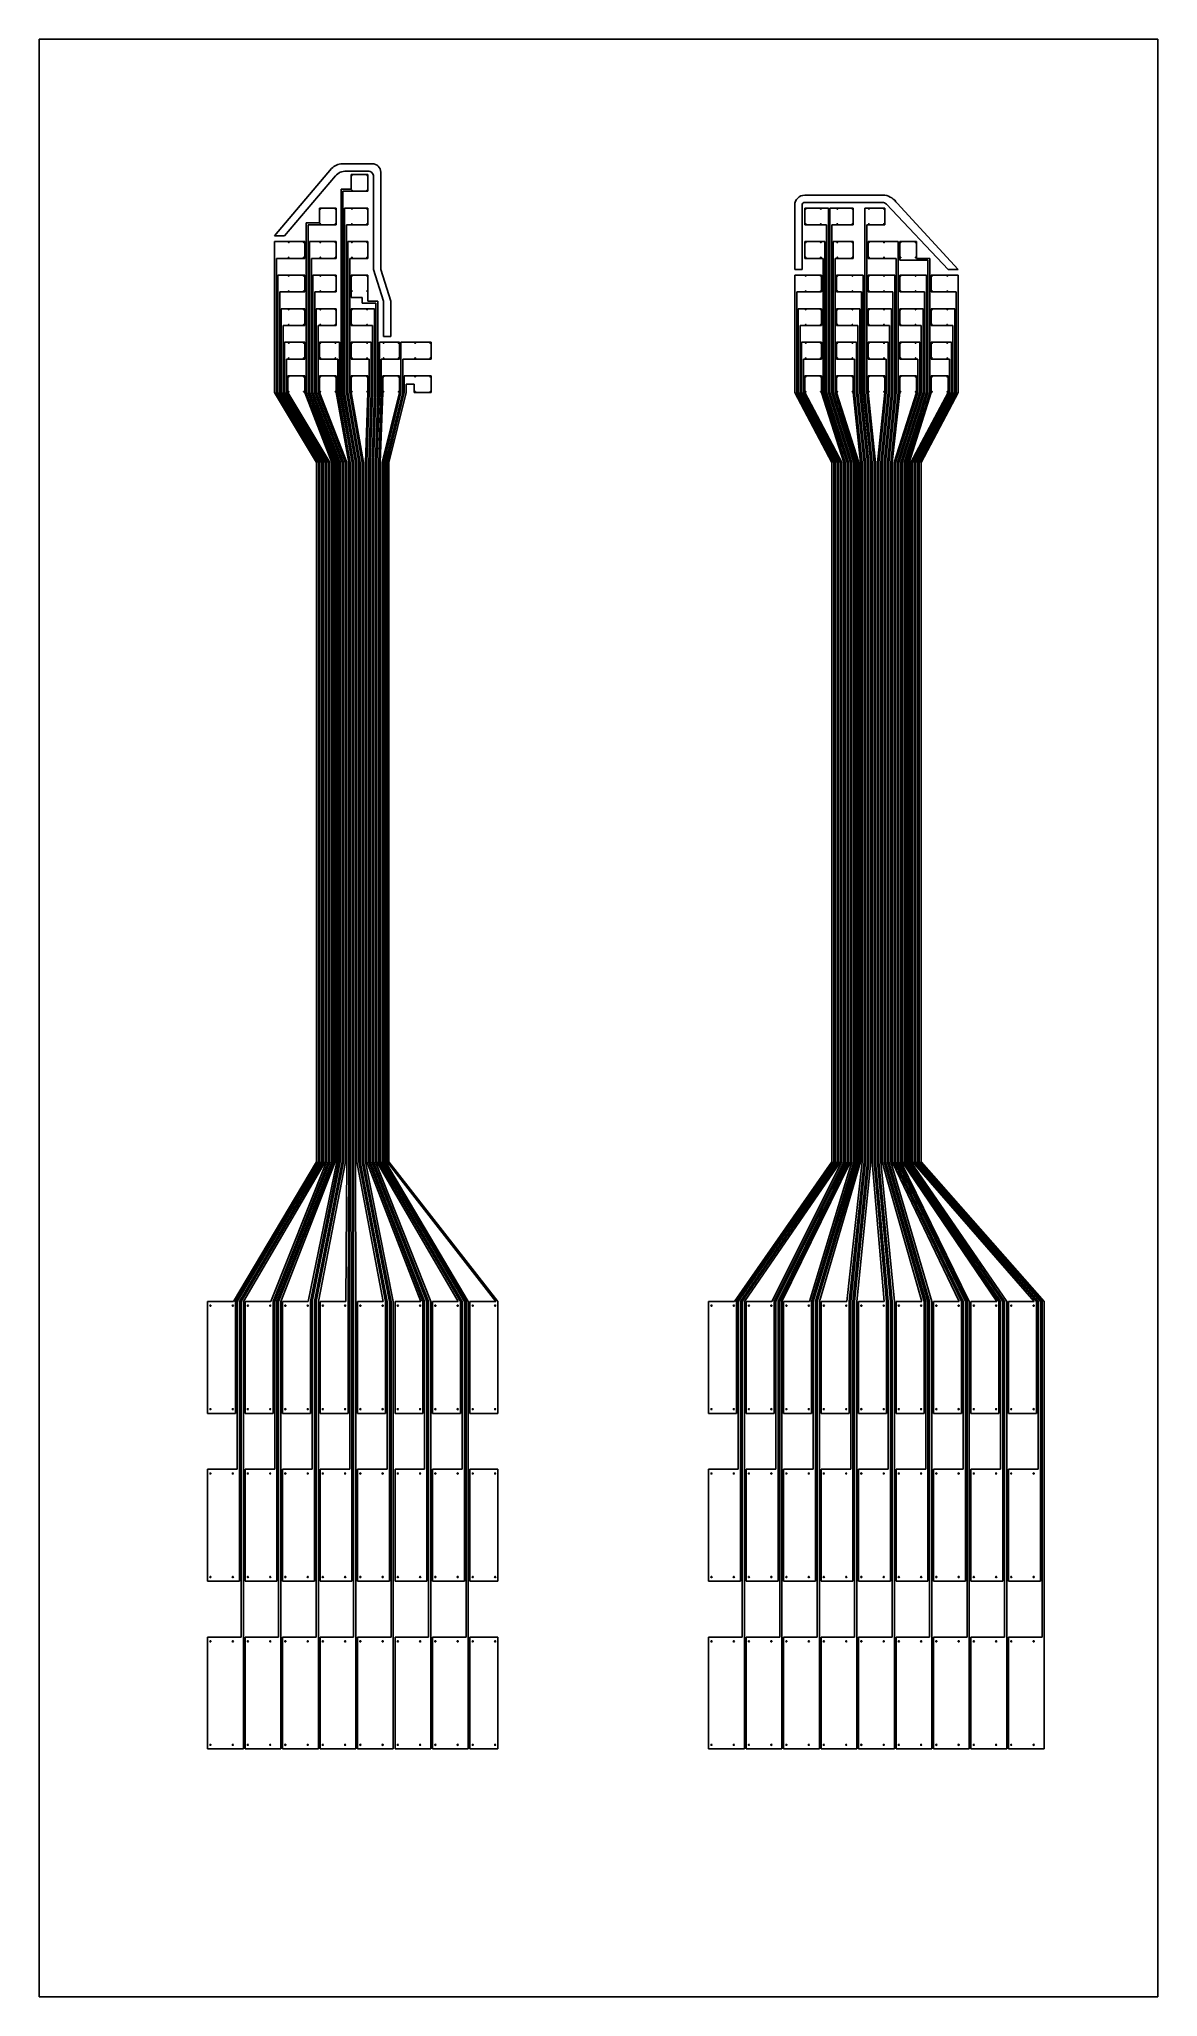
# Model space of a CAD drawing. Header units: inches. Extents: x 7.9 to 47.9, y 8.2 to 78.2.
import ezdxf

# ---------------------------------------------------------------- set-up
doc = ezdxf.new("R2010")
doc.units = ezdxf.units.IN
doc.header["$MEASUREMENT"] = 0
doc.layers.add('Foil', color=5, linetype='Continuous')

msp = doc.modelspace()

# ---------------------------------------------------------------- linework, layer by layer
at = {"layer": 'Foil'}
for p, q in [((7.941, 78.158), (47.941, 78.158)), ((7.941, 8.158), (7.941, 78.158)), ((47.941, 78.158), (47.941, 8.158)), ((18.565, 72.12), (18.565, 71.52)), ((19.695, 72.12), (19.695, 71.52)), ((35.32, 71.52), (35.32, 72.12)), ((35.32, 72.12), (36.16, 72.12)), ((36.16, 72.12), (36.16, 65.52)), ((36.21, 65.52), (36.21, 72.12)), ((36.21, 72.12), (37.05, 72.12)), ((37.05, 72.12), (37.05, 71.52)), ((37.46, 65.52), (37.46, 72.12)), ((37.46, 72.12), (38.18, 72.12)), ((38.18, 72.12), (38.18, 71.52)), ((36.09, 71.52), (35.32, 71.52)), ((36.09, 65.52), (36.09, 71.52)), ((37.05, 71.52), (36.28, 71.52)), ((36.28, 71.52), (36.28, 65.52)), ((38.18, 71.52), (37.53, 71.52)), ((37.53, 71.52), (37.53, 65.52)), ((18.565, 70.92), (18.565, 70.32)), ((18.975, 65.52), (18.975, 70.92)), ((36.04, 70.92), (35.32, 70.92)), ((35.32, 70.92), (35.32, 70.32)), ((36.04, 65.52), (36.04, 70.92)), ((36.33, 65.52), (36.33, 70.92)), ((36.33, 70.92), (37.05, 70.92)), ((37.05, 70.92), (37.05, 70.32)), ((37.58, 70.32), (37.58, 70.92)), ((37.58, 70.92), (38.66, 70.92)), ((38.66, 70.92), (38.66, 65.52)), ((38.71, 70.92), (38.71, 70.32)), ((19.045, 70.32), (19.045, 65.52)), ((35.32, 70.32), (35.97, 70.32)), ((35.97, 70.32), (35.97, 65.52)), ((37.05, 70.32), (36.4, 70.32)), ((36.4, 70.32), (36.4, 65.52)), ((38.59, 70.32), (37.58, 70.32)), ((38.59, 65.52), (38.59, 70.32)), ((39.72, 70.25), (39.72, 65.52)), ((17.435, 69.72), (16.475, 69.72)), ((16.475, 69.72), (16.475, 65.52)), ((17.435, 69.72), (17.435, 69.12)), ((35.92, 69.72), (34.96, 69.72)), ((34.96, 69.72), (34.96, 65.52)), ((35.92, 69.72), (35.92, 69.12)), ((36.45, 69.12), (36.45, 69.72)), ((36.45, 69.72), (37.41, 69.72)), ((37.41, 69.72), (37.41, 65.52)), ((37.58, 69.12), (37.58, 69.72)), ((37.58, 69.72), (38.54, 69.72)), ((38.54, 69.72), (38.54, 65.52)), ((39.67, 69.72), (38.71, 69.72)), ((38.71, 69.72), (38.71, 69.12)), ((39.67, 65.52), (39.67, 69.72)), ((40.8, 69.72), (39.84, 69.72)), ((39.84, 69.72), (39.84, 69.12)), ((40.8, 65.52), (40.8, 69.72)), ((17.435, 69.12), (16.545, 69.12)), ((16.545, 69.12), (16.545, 65.52)), ((19.985, 65.52), (19.985, 68.72)), ((20.055, 68.79), (20.055, 65.52)), ((35.92, 69.12), (35.03, 69.12)), ((35.03, 69.12), (35.03, 65.52)), ((37.34, 69.12), (36.45, 69.12)), ((37.34, 65.52), (37.34, 69.12)), ((38.47, 69.12), (37.58, 69.12)), ((38.47, 65.52), (38.47, 69.12)), ((38.71, 69.12), (39.6, 69.12)), ((39.6, 69.12), (39.6, 65.52)), ((39.84, 69.12), (40.73, 69.12)), ((40.73, 69.12), (40.73, 65.52)), ((17.435, 68.52), (16.595, 68.52)), ((16.595, 68.52), (16.595, 65.52)), ((17.435, 67.92), (16.665, 67.92)), ((16.665, 67.92), (16.665, 65.52)), ((17.435, 68.52), (17.435, 67.92)), ((19.095, 67.92), (19.095, 68.52)), ((19.095, 68.52), (19.935, 68.52)), ((19.865, 67.92), (19.095, 67.92)), ((19.865, 65.52), (19.865, 67.92)), ((19.935, 68.52), (19.935, 65.52)), ((35.92, 68.52), (35.08, 68.52)), ((35.08, 68.52), (35.08, 65.52)), ((35.92, 67.92), (35.15, 67.92)), ((35.15, 67.92), (35.15, 65.52)), ((35.92, 68.52), (35.92, 67.92)), ((36.45, 67.92), (36.45, 68.52)), ((36.45, 68.52), (37.29, 68.52)), ((37.22, 67.92), (36.45, 67.92)), ((37.22, 65.52), (37.22, 67.92)), ((37.29, 68.52), (37.29, 65.52)), ((37.58, 67.92), (37.58, 68.52)), ((37.58, 68.52), (38.42, 68.52)), ((38.35, 67.92), (37.58, 67.92)), ((38.35, 65.52), (38.35, 67.92)), ((38.42, 68.52), (38.42, 65.52)), ((39.55, 68.52), (38.71, 68.52)), ((38.71, 68.52), (38.71, 67.92)), ((38.71, 67.92), (39.48, 67.92)), ((39.48, 67.92), (39.48, 65.52)), ((39.55, 65.52), (39.55, 68.52)), ((40.68, 68.52), (39.84, 68.52)), ((39.84, 68.52), (39.84, 67.92)), ((39.84, 67.92), (40.61, 67.92)), ((40.61, 67.92), (40.61, 65.52)), ((40.68, 65.52), (40.68, 68.52)), ((17.435, 67.32), (16.715, 67.32)), ((16.715, 67.32), (16.715, 65.52)), ((17.435, 67.32), (17.435, 66.72)), ((17.965, 66.72), (17.965, 67.32)), ((17.965, 67.32), (18.685, 67.32)), ((18.685, 67.32), (18.685, 65.52)), ((19.095, 66.72), (19.095, 67.32)), ((19.095, 67.32), (19.815, 67.32)), ((19.815, 67.32), (19.815, 65.52)), ((20.105, 65.52), (20.105, 67.32)), ((35.92, 67.32), (35.2, 67.32)), ((35.2, 67.32), (35.2, 65.52)), ((35.92, 67.32), (35.92, 66.72)), ((36.45, 66.72), (36.45, 67.32)), ((36.45, 67.32), (37.17, 67.32)), ((37.17, 67.32), (37.17, 65.52)), ((37.58, 66.72), (37.58, 67.32)), ((37.58, 67.32), (38.3, 67.32)), ((38.3, 67.32), (38.3, 65.52)), ((38.71, 66.72), (38.71, 67.32)), ((38.71, 67.32), (39.43, 67.32)), ((39.43, 67.32), (39.43, 65.52)), ((40.56, 67.32), (39.84, 67.32)), ((39.84, 67.32), (39.84, 66.72)), ((40.56, 65.52), (40.56, 67.32)), ((17.435, 66.72), (16.785, 66.72)), ((16.785, 66.72), (16.785, 65.52)), ((18.615, 66.72), (17.965, 66.72)), ((18.615, 65.52), (18.615, 66.72)), ((19.745, 66.72), (19.095, 66.72)), ((19.745, 65.52), (19.745, 66.72)), ((20.175, 66.72), (20.175, 65.52)), ((20.945, 66.72), (20.945, 65.52)), ((35.92, 66.72), (35.27, 66.72)), ((35.27, 66.72), (35.27, 65.52)), ((37.1, 66.72), (36.45, 66.72)), ((37.1, 65.52), (37.1, 66.72)), ((38.23, 66.72), (37.58, 66.72)), ((38.23, 65.52), (38.23, 66.72)), ((39.36, 66.72), (38.71, 66.72)), ((39.36, 65.52), (39.36, 66.72)), ((39.84, 66.72), (40.49, 66.72)), ((40.49, 66.72), (40.49, 65.52)), ((16.835, 66.12), (16.835, 65.52)), ((16.835, 66.12), (17.435, 66.12)), ((17.435, 66.12), (17.435, 65.52)), ((17.965, 65.52), (17.965, 66.12)), ((17.965, 66.12), (18.565, 66.12)), ((18.565, 66.12), (18.565, 65.52)), ((19.095, 65.52), (19.095, 66.12)), ((19.095, 66.12), (19.695, 66.12)), ((19.695, 66.12), (19.695, 65.52)), ((20.225, 65.52), (20.225, 66.12)), ((20.225, 66.12), (20.825, 66.12)), ((20.825, 66.12), (20.825, 65.52)), ((21.955, 65.52), (21.955, 66.12)), ((35.32, 66.12), (35.32, 65.52)), ((35.32, 66.12), (35.92, 66.12)), ((35.92, 66.12), (35.92, 65.52)), ((36.45, 65.52), (36.45, 66.12)), ((36.45, 66.12), (37.05, 66.12)), ((37.05, 66.12), (37.05, 65.52)), ((37.58, 65.52), (37.58, 66.12)), ((37.58, 66.12), (38.18, 66.12)), ((38.18, 66.12), (38.18, 65.52)), ((38.71, 65.52), (38.71, 66.12)), ((38.71, 66.12), (39.31, 66.12)), ((39.31, 66.12), (39.31, 65.52)), ((39.84, 66.12), (39.84, 65.52)), ((40.44, 66.12), (39.84, 66.12)), ((40.44, 65.52), (40.44, 66.12)), ((34.96, 65.52), (36.285, 63.02)), ((35.03, 65.52), (36.355, 63.02)), ((35.08, 65.52), (36.405, 63.02)), ((35.15, 65.52), (36.475, 63.02)), ((35.2, 65.52), (36.525, 63.02)), ((35.27, 65.52), (36.595, 63.02)), ((35.32, 65.52), (36.645, 63.02)), ((35.92, 65.52), (36.715, 63.02)), ((35.97, 65.52), (36.765, 63.02)), ((36.835, 63.02), (36.04, 65.52)), ((36.885, 63.02), (36.09, 65.52)), ((36.16, 65.52), (36.955, 63.02)), ((37.005, 63.02), (36.21, 65.52)), ((36.28, 65.52), (37.075, 63.02)), ((37.125, 63.02), (36.33, 65.52)), ((36.4, 65.52), (37.195, 63.02)), ((37.245, 63.02), (36.45, 65.52)), ((37.05, 65.52), (37.315, 63.02)), ((37.365, 63.02), (37.1, 65.52)), ((37.17, 65.52), (37.435, 63.02)), ((37.485, 63.02), (37.22, 65.52)), ((37.29, 65.52), (37.555, 63.02)), ((37.605, 63.02), (37.34, 65.52)), ((37.41, 65.52), (37.675, 63.02)), ((37.725, 63.02), (37.46, 65.52)), ((37.53, 65.52), (37.795, 63.02)), ((37.845, 63.02), (37.58, 65.52)), ((38.18, 65.52), (37.915, 63.02)), ((37.965, 63.02), (38.23, 65.52)), ((38.3, 65.52), (38.035, 63.02)), ((38.085, 63.02), (38.35, 65.52)), ((38.42, 65.52), (38.155, 63.02)), ((38.205, 63.02), (38.47, 65.52)), ((38.54, 65.52), (38.275, 63.02)), ((38.325, 63.02), (38.59, 65.52)), ((38.66, 65.52), (38.395, 63.02)), ((38.445, 63.02), (38.71, 65.52)), ((39.31, 65.52), (38.515, 63.02)), ((38.565, 63.02), (39.36, 65.52)), ((39.43, 65.52), (38.635, 63.02)), ((39.48, 65.52), (38.685, 63.02)), ((38.755, 63.02), (39.55, 65.52)), ((39.6, 65.52), (38.805, 63.02)), ((38.875, 63.02), (39.67, 65.52)), ((39.72, 65.52), (38.925, 63.02)), ((38.995, 63.02), (39.79, 65.52)), ((39.84, 65.52), (39.045, 63.02)), ((39.115, 63.02), (40.44, 65.52)), ((40.49, 65.52), (39.165, 63.02)), ((39.235, 63.02), (40.56, 65.52)), ((40.61, 65.52), (39.285, 63.02)), ((39.355, 63.02), (40.68, 65.52)), ((40.73, 65.52), (39.405, 63.02)), ((39.475, 63.02), (40.8, 65.52)), ((17.86, 38.02), (17.86, 63.02)), ((17.93, 63.02), (17.93, 38.02)), ((17.98, 38.02), (17.98, 63.02)), ((18.05, 63.02), (18.05, 38.02)), ((18.1, 38.02), (18.1, 63.02)), ((18.17, 63.02), (18.17, 38.02)), ((18.22, 38.02), (18.22, 63.02)), ((18.29, 63.02), (18.29, 38.02)), ((18.34, 38.02), (18.34, 63.02)), ((18.41, 63.02), (18.41, 38.02)), ((18.46, 38.02), (18.46, 63.02)), ((18.53, 63.02), (18.53, 38.02)), ((18.58, 38.02), (18.58, 63.02)), ((18.65, 63.02), (18.65, 38.02)), ((18.7, 38.02), (18.7, 63.02)), ((18.77, 63.02), (18.77, 38.02)), ((18.82, 38.02), (18.82, 63.02)), ((18.89, 63.02), (18.89, 38.02)), ((18.94, 38.02), (18.94, 63.02)), ((19.01, 63.02), (19.01, 38.02)), ((19.06, 38.02), (19.06, 63.02)), ((19.13, 63.02), (19.13, 38.02)), ((19.18, 38.02), (19.18, 63.02)), ((19.25, 63.02), (19.25, 38.02)), ((19.3, 38.02), (19.3, 63.02)), ((19.37, 63.02), (19.37, 38.02)), ((19.42, 38.02), (19.42, 63.02)), ((19.49, 63.02), (19.49, 38.02)), ((19.54, 38.02), (19.54, 63.02)), ((19.61, 63.02), (19.61, 38.02)), ((19.66, 38.02), (19.66, 63.02)), ((19.73, 63.02), (19.73, 38.02)), ((19.78, 38.02), (19.78, 63.02)), ((19.85, 63.02), (19.85, 38.02)), ((19.9, 38.02), (19.9, 63.02)), ((19.97, 63.02), (19.97, 38.02)), ((20.02, 38.02), (20.02, 63.02)), ((20.09, 63.02), (20.09, 38.02)), ((20.14, 38.02), (20.14, 63.02)), ((20.21, 63.02), (20.21, 38.02)), ((20.26, 63.02), (20.26, 38.02)), ((20.33, 38.02), (20.33, 63.02)), ((20.38, 63.02), (20.38, 38.02)), ((20.45, 38.02), (20.45, 63.02)), ((36.285, 38.02), (36.285, 63.02)), ((36.355, 63.02), (36.355, 38.02)), ((36.405, 38.02), (36.405, 63.02)), ((36.475, 63.02), (36.475, 38.02)), ((36.525, 38.02), (36.525, 63.02)), ((36.595, 63.02), (36.595, 38.02)), ((36.645, 38.02), (36.645, 63.02)), ((36.715, 63.02), (36.715, 38.02)), ((36.765, 38.02), (36.765, 63.02)), ((36.835, 63.02), (36.835, 38.02)), ((36.885, 38.02), (36.885, 63.02)), ((36.955, 63.02), (36.955, 38.02)), ((37.005, 38.02), (37.005, 63.02)), ((37.075, 63.02), (37.075, 38.02)), ((37.125, 38.02), (37.125, 63.02)), ((37.195, 63.02), (37.195, 38.02)), ((37.245, 38.02), (37.245, 63.02)), ((37.315, 63.02), (37.315, 38.02)), ((37.365, 38.02), (37.365, 63.02)), ((37.435, 63.02), (37.435, 38.02)), ((37.485, 38.02), (37.485, 63.02)), ((37.555, 63.02), (37.555, 38.02)), ((37.605, 38.02), (37.605, 63.02)), ((37.675, 63.02), (37.675, 38.02)), ((37.725, 38.02), (37.725, 63.02)), ((37.795, 63.02), (37.795, 38.02)), ((37.845, 38.02), (37.845, 63.02)), ((37.915, 63.02), (37.915, 38.02)), ((37.965, 38.02), (37.965, 63.02)), ((38.035, 63.02), (38.035, 38.02)), ((38.085, 38.02), (38.085, 63.02)), ((38.155, 63.02), (38.155, 38.02)), ((38.205, 38.02), (38.205, 63.02)), ((38.275, 63.02), (38.275, 38.02)), ((38.325, 38.02), (38.325, 63.02)), ((38.395, 63.02), (38.395, 38.02)), ((38.445, 38.02), (38.445, 63.02)), ((38.515, 63.02), (38.515, 38.02)), ((38.565, 38.02), (38.565, 63.02)), ((38.635, 63.02), (38.635, 38.02)), ((38.685, 63.02), (38.685, 38.02)), ((38.755, 38.02), (38.755, 63.02)), ((38.805, 63.02), (38.805, 38.02)), ((38.875, 38.02), (38.875, 63.02)), ((38.925, 63.02), (38.925, 38.02)), ((38.995, 38.02), (38.995, 63.02)), ((39.045, 63.02), (39.045, 38.02)), ((39.115, 38.02), (39.115, 63.02)), ((39.165, 63.02), (39.165, 38.02)), ((39.235, 38.02), (39.235, 63.02)), ((39.285, 63.02), (39.285, 38.02)), ((39.355, 38.02), (39.355, 63.02)), ((39.405, 63.02), (39.405, 38.02)), ((39.475, 38.02), (39.475, 63.02)), ((32.8, 33.02), (36.285, 38.02)), ((36.355, 38.02), (32.88, 33.02)), ((32.94, 33.02), (36.405, 38.02)), ((36.475, 38.02), (33.02, 33.02)), ((33.08, 33.02), (36.525, 38.02)), ((36.595, 38.02), (33.16, 33.02)), ((34.14, 33.02), (36.645, 38.02)), ((36.715, 38.02), (34.22, 33.02)), ((34.28, 33.02), (36.765, 38.02)), ((36.835, 38.02), (34.36, 33.02)), ((34.42, 33.02), (36.885, 38.02)), ((36.955, 38.02), (34.5, 33.02)), ((35.48, 33.02), (37.005, 38.02)), ((37.075, 38.02), (35.56, 33.02)), ((35.62, 33.02), (37.125, 38.02)), ((37.195, 38.02), (35.7, 33.02)), ((35.76, 33.02), (37.245, 38.02)), ((37.315, 38.02), (35.84, 33.02)), ((36.82, 33.02), (37.365, 38.02)), ((37.435, 38.02), (36.9, 33.02)), ((36.96, 33.02), (37.485, 38.02)), ((37.555, 38.02), (37.04, 33.02)), ((37.1, 33.02), (37.605, 38.02)), ((37.675, 38.02), (37.18, 33.02)), ((38.16, 33.02), (37.725, 38.02)), ((37.795, 38.02), (38.24, 33.02)), ((38.3, 33.02), (37.845, 38.02)), ((37.915, 38.02), (38.38, 33.02)), ((38.44, 33.02), (37.965, 38.02)), ((38.035, 38.02), (38.52, 33.02)), ((39.5, 33.02), (38.085, 38.02)), ((38.155, 38.02), (39.58, 33.02)), ((39.64, 33.02), (38.205, 38.02)), ((38.275, 38.02), (39.72, 33.02)), ((39.78, 33.02), (38.325, 38.02)), ((38.395, 38.02), (39.86, 33.02)), ((40.84, 33.02), (38.445, 38.02)), ((38.515, 38.02), (40.92, 33.02)), ((40.98, 33.02), (38.565, 38.02)), ((38.635, 38.02), (41.06, 33.02)), ((38.685, 38.02), (41.12, 33.02)), ((41.2, 33.02), (38.755, 38.02)), ((38.805, 38.02), (42.18, 33.02)), ((42.26, 33.02), (38.875, 38.02)), ((38.925, 38.02), (42.32, 33.02)), ((42.4, 33.02), (38.995, 38.02)), ((39.045, 38.02), (42.46, 33.02)), ((42.54, 33.02), (39.115, 38.02)), ((39.165, 38.02), (43.52, 33.02)), ((43.6, 33.02), (39.235, 38.02)), ((39.285, 38.02), (43.66, 33.02)), ((43.74, 33.02), (39.355, 38.02)), ((43.8, 33.02), (39.405, 38.02)), ((39.475, 38.02), (43.88, 33.02)), ((13.965, 29.02), (13.965, 33.02)), ((13.965, 33.02), (14.885, 33.02)), ((14.965, 33.02), (14.965, 29.02)), ((15.025, 27.02), (15.025, 33.02)), ((15.105, 33.02), (15.105, 23.02)), ((15.165, 21.02), (15.165, 33.02)), ((15.245, 33.02), (15.245, 17.02)), ((15.305, 29.02), (15.305, 33.02)), ((15.305, 33.02), (16.225, 33.02)), ((16.305, 33.02), (16.305, 29.02)), ((16.365, 27.02), (16.365, 33.02)), ((16.445, 33.02), (16.445, 23.02)), ((16.505, 21.02), (16.505, 33.02)), ((16.585, 33.02), (16.585, 17.02)), ((16.645, 29.02), (16.645, 33.02)), ((16.645, 33.02), (17.565, 33.02)), ((17.645, 33.02), (17.645, 29.02)), ((17.705, 27.02), (17.705, 33.02)), ((17.785, 33.02), (17.785, 23.02)), ((17.845, 21.02), (17.845, 33.02)), ((17.925, 33.02), (17.925, 17.02)), ((17.985, 29.02), (17.985, 33.02)), ((17.985, 33.02), (18.905, 33.02)), ((18.985, 33.02), (18.985, 29.02)), ((19.045, 27.02), (19.045, 33.02)), ((19.125, 33.02), (19.125, 23.02)), ((19.185, 21.02), (19.185, 33.02)), ((19.265, 33.02), (19.265, 17.02)), ((19.325, 29.02), (19.325, 33.02)), ((19.325, 33.02), (20.245, 33.02)), ((20.325, 33.02), (20.325, 29.02)), ((20.385, 27.02), (20.385, 33.02)), ((20.465, 33.02), (20.465, 23.02)), ((20.525, 21.02), (20.525, 33.02)), ((20.605, 33.02), (20.605, 17.02)), ((20.665, 29.02), (20.665, 33.02)), ((20.665, 33.02), (21.585, 33.02)), ((21.665, 33.02), (21.665, 29.02)), ((21.725, 27.02), (21.725, 33.02)), ((21.805, 33.02), (21.805, 23.02)), ((21.865, 21.02), (21.865, 33.02)), ((21.945, 33.02), (21.945, 17.02)), ((22.005, 29.02), (22.005, 33.02)), ((22.005, 33.02), (22.925, 33.02)), ((23.005, 33.02), (23.005, 29.02)), ((23.065, 27.02), (23.065, 33.02)), ((23.145, 33.02), (23.145, 23.02)), ((23.205, 33.02), (23.205, 21.02)), ((23.285, 17.02), (23.285, 33.02)), ((24.265, 33.02), (23.345, 33.02)), ((23.345, 33.02), (23.345, 29.02)), ((24.345, 29.02), (24.345, 33.02)), ((31.88, 29.02), (31.88, 33.02)), ((31.88, 33.02), (32.8, 33.02)), ((32.88, 33.02), (32.88, 29.02)), ((32.94, 27.02), (32.94, 33.02)), ((33.02, 33.02), (33.02, 23.02)), ((33.08, 21.02), (33.08, 33.02)), ((33.16, 33.02), (33.16, 17.02)), ((33.22, 29.02), (33.22, 33.02)), ((33.22, 33.02), (34.14, 33.02)), ((34.22, 33.02), (34.22, 29.02)), ((34.28, 27.02), (34.28, 33.02)), ((34.36, 33.02), (34.36, 23.02)), ((34.42, 21.02), (34.42, 33.02)), ((34.5, 33.02), (34.5, 17.02)), ((34.56, 29.02), (34.56, 33.02)), ((34.56, 33.02), (35.48, 33.02)), ((35.56, 33.02), (35.56, 29.02)), ((35.62, 27.02), (35.62, 33.02)), ((35.7, 33.02), (35.7, 23.02)), ((35.76, 21.02), (35.76, 33.02)), ((35.84, 33.02), (35.84, 17.02)), ((35.9, 29.02), (35.9, 33.02)), ((35.9, 33.02), (36.82, 33.02)), ((36.9, 33.02), (36.9, 29.02)), ((36.96, 27.02), (36.96, 33.02)), ((37.04, 33.02), (37.04, 23.02)), ((37.1, 21.02), (37.1, 33.02)), ((37.18, 33.02), (37.18, 17.02)), ((37.24, 29.02), (37.24, 33.02)), ((37.24, 33.02), (38.16, 33.02)), ((38.24, 33.02), (38.24, 29.02)), ((38.3, 27.02), (38.3, 33.02)), ((38.38, 33.02), (38.38, 23.02)), ((38.44, 21.02), (38.44, 33.02)), ((38.52, 33.02), (38.52, 17.02)), ((38.58, 29.02), (38.58, 33.02)), ((38.58, 33.02), (39.5, 33.02)), ((39.58, 33.02), (39.58, 29.02)), ((39.64, 27.02), (39.64, 33.02)), ((39.72, 33.02), (39.72, 23.02)), ((39.78, 21.02), (39.78, 33.02)), ((39.86, 33.02), (39.86, 17.02)), ((39.92, 29.02), (39.92, 33.02)), ((39.92, 33.02), (40.84, 33.02)), ((40.92, 33.02), (40.92, 29.02)), ((40.98, 27.02), (40.98, 33.02)), ((41.06, 33.02), (41.06, 23.02)), ((41.12, 33.02), (41.12, 21.02)), ((41.2, 17.02), (41.2, 33.02)), ((42.18, 33.02), (41.26, 33.02)), ((41.26, 33.02), (41.26, 29.02)), ((42.26, 29.02), (42.26, 33.02)), ((42.32, 33.02), (42.32, 27.02)), ((42.4, 23.02), (42.4, 33.02)), ((42.46, 33.02), (42.46, 21.02)), ((42.54, 17.02), (42.54, 33.02)), ((43.52, 33.02), (42.6, 33.02)), ((42.6, 33.02), (42.6, 29.02)), ((43.6, 29.02), (43.6, 33.02)), ((43.66, 33.02), (43.66, 27.02)), ((43.74, 23.02), (43.74, 33.02)), ((43.8, 21.02), (43.8, 33.02)), ((43.88, 33.02), (43.88, 17.02)), ((14.965, 29.02), (13.965, 29.02)), ((16.305, 29.02), (15.305, 29.02)), ((17.645, 29.02), (16.645, 29.02)), ((18.985, 29.02), (17.985, 29.02)), ((20.325, 29.02), (19.325, 29.02)), ((21.665, 29.02), (20.665, 29.02)), ((23.005, 29.02), (22.005, 29.02)), ((23.345, 29.02), (24.345, 29.02)), ((32.88, 29.02), (31.88, 29.02)), ((34.22, 29.02), (33.22, 29.02)), ((35.56, 29.02), (34.56, 29.02)), ((36.9, 29.02), (35.9, 29.02)), ((38.24, 29.02), (37.24, 29.02)), ((39.58, 29.02), (38.58, 29.02)), ((40.92, 29.02), (39.92, 29.02)), ((41.26, 29.02), (42.26, 29.02)), ((42.6, 29.02), (43.6, 29.02)), ((13.965, 23.02), (13.965, 27.02)), ((13.965, 27.02), (15.025, 27.02)), ((15.305, 23.02), (15.305, 27.02)), ((15.305, 27.02), (16.365, 27.02)), ((16.645, 23.02), (16.645, 27.02)), ((16.645, 27.02), (17.705, 27.02)), ((17.985, 23.02), (17.985, 27.02)), ((17.985, 27.02), (19.045, 27.02)), ((19.325, 23.02), (19.325, 27.02)), ((19.325, 27.02), (20.385, 27.02)), ((20.665, 23.02), (20.665, 27.02)), ((20.665, 27.02), (21.725, 27.02)), ((22.005, 23.02), (22.005, 27.02)), ((22.005, 27.02), (23.065, 27.02)), ((24.345, 27.02), (23.345, 27.02)), ((23.345, 27.02), (23.345, 23.02)), ((31.88, 23.02), (31.88, 27.02)), ((31.88, 27.02), (32.94, 27.02)), ((33.22, 23.02), (33.22, 27.02)), ((33.22, 27.02), (34.28, 27.02)), ((34.56, 23.02), (34.56, 27.02)), ((34.56, 27.02), (35.62, 27.02)), ((35.9, 23.02), (35.9, 27.02)), ((35.9, 27.02), (36.96, 27.02)), ((37.24, 23.02), (37.24, 27.02)), ((37.24, 27.02), (38.3, 27.02)), ((38.58, 23.02), (38.58, 27.02)), ((38.58, 27.02), (39.64, 27.02)), ((39.92, 23.02), (39.92, 27.02)), ((39.92, 27.02), (40.98, 27.02)), ((42.32, 27.02), (41.26, 27.02)), ((41.26, 27.02), (41.26, 23.02)), ((43.66, 27.02), (42.6, 27.02)), ((42.6, 27.02), (42.6, 23.02)), ((15.105, 23.02), (13.965, 23.02)), ((16.445, 23.02), (15.305, 23.02)), ((17.785, 23.02), (16.645, 23.02)), ((19.125, 23.02), (17.985, 23.02)), ((20.465, 23.02), (19.325, 23.02)), ((21.805, 23.02), (20.665, 23.02)), ((23.145, 23.02), (22.005, 23.02)), ((23.345, 23.02), (24.345, 23.02)), ((33.02, 23.02), (31.88, 23.02)), ((34.36, 23.02), (33.22, 23.02)), ((35.7, 23.02), (34.56, 23.02)), ((37.04, 23.02), (35.9, 23.02)), ((38.38, 23.02), (37.24, 23.02)), ((39.72, 23.02), (38.58, 23.02)), ((41.06, 23.02), (39.92, 23.02)), ((41.26, 23.02), (42.4, 23.02)), ((42.6, 23.02), (43.74, 23.02)), ((13.965, 17.02), (13.965, 21.02)), ((13.965, 21.02), (15.165, 21.02)), ((15.305, 17.02), (15.305, 21.02)), ((15.305, 21.02), (16.505, 21.02)), ((16.645, 17.02), (16.645, 21.02)), ((16.645, 21.02), (17.845, 21.02)), ((17.985, 17.02), (17.985, 21.02)), ((17.985, 21.02), (19.185, 21.02)), ((19.325, 17.02), (19.325, 21.02)), ((19.325, 21.02), (20.525, 21.02)), ((20.665, 17.02), (20.665, 21.02)), ((20.665, 21.02), (21.865, 21.02)), ((23.205, 21.02), (22.005, 21.02)), ((22.005, 21.02), (22.005, 17.02)), ((24.345, 21.02), (23.345, 21.02)), ((23.345, 21.02), (23.345, 17.02)), ((31.88, 17.02), (31.88, 21.02)), ((31.88, 21.02), (33.08, 21.02)), ((33.22, 17.02), (33.22, 21.02)), ((33.22, 21.02), (34.42, 21.02)), ((34.56, 17.02), (34.56, 21.02)), ((34.56, 21.02), (35.76, 21.02)), ((35.9, 17.02), (35.9, 21.02)), ((35.9, 21.02), (37.1, 21.02)), ((37.24, 17.02), (37.24, 21.02)), ((37.24, 21.02), (38.44, 21.02)), ((38.58, 17.02), (38.58, 21.02)), ((38.58, 21.02), (39.78, 21.02)), ((41.12, 21.02), (39.92, 21.02)), ((39.92, 21.02), (39.92, 17.02)), ((42.46, 21.02), (41.26, 21.02)), ((41.26, 21.02), (41.26, 17.02)), ((42.6, 17.02), (42.6, 21.02)), ((42.6, 21.02), (43.8, 21.02)), ((15.245, 17.02), (13.965, 17.02)), ((16.585, 17.02), (15.305, 17.02)), ((17.925, 17.02), (16.645, 17.02)), ((19.265, 17.02), (17.985, 17.02)), ((20.605, 17.02), (19.325, 17.02)), ((21.945, 17.02), (20.665, 17.02)), ((22.005, 17.02), (23.285, 17.02)), ((23.345, 17.02), (24.345, 17.02)), ((33.16, 17.02), (31.88, 17.02)), ((34.5, 17.02), (33.22, 17.02)), ((35.84, 17.02), (34.56, 17.02)), ((37.18, 17.02), (35.9, 17.02)), ((38.52, 17.02), (37.24, 17.02)), ((39.86, 17.02), (38.58, 17.02)), ((39.92, 17.02), (41.2, 17.02)), ((41.26, 17.02), (42.54, 17.02)), ((43.88, 17.02), (42.6, 17.02)), ((47.941, 8.158), (7.941, 8.158))]:
    msp.add_line(p, q, dxfattribs=at)
for points in [[(16.355, 71.12), (18.4, 73.527, -0.22004), (18.781, 73.703), (19.855, 73.703, -0.414214), (20.155, 73.403), (20.155, 69.92)], [(16.715, 71.12), (18.539, 73.267, -0.22004), (18.92, 73.443), (19.695, 73.443, -0.414214), (19.895, 73.243), (19.895, 69.92)], [(35.32, 72.32), (38.094, 72.32, -0.20673), (38.239, 72.257), (40.44, 69.92)]]:
    msp.add_lwpolyline(points, format="xyb", dxfattribs=at)
for points in [[(19.695, 73.32), (19.095, 73.32)], [(19.095, 73.32), (19.095, 72.79)], [(19.695, 73.32), (19.695, 72.72)], [(18.565, 72.12), (17.965, 72.12)], [(17.965, 72.12), (17.965, 71.59)], [(18.735, 72.79), (18.735, 65.52)], [(19.095, 72.79), (18.735, 72.79)], [(19.695, 72.72), (18.805, 72.72)], [(18.805, 72.72), (18.805, 65.52)], [(19.695, 72.12), (18.855, 72.12)], [(18.855, 72.12), (18.855, 65.52)], [(34.96, 69.92), (34.96, 72.22)], [(35.22, 72.22), (35.22, 69.92)], [(35.32, 72.58), (38.18, 72.58)], [(40.8, 69.92), (38.618, 72.29)], [(17.485, 65.52), (17.485, 71.59)], [(17.965, 71.59), (17.485, 71.59)], [(17.555, 65.52), (17.555, 71.52)], [(18.565, 71.52), (17.555, 71.52)], [(19.695, 71.52), (18.925, 71.52)], [(18.925, 71.52), (18.925, 65.52)], [(16.355, 71.12), (16.715, 71.12)], [(16.355, 65.52), (16.355, 70.92)], [(16.355, 70.92), (17.435, 70.92)], [(17.435, 70.92), (17.435, 70.32)], [(17.605, 65.52), (17.605, 70.92)], [(18.565, 70.92), (17.605, 70.92)], [(19.695, 70.92), (18.975, 70.92)], [(19.695, 70.92), (19.695, 70.32)], [(38.71, 70.92), (39.31, 70.92)], [(39.31, 70.92), (39.31, 70.32)], [(16.425, 65.52), (16.425, 70.32)], [(16.425, 70.32), (17.435, 70.32)], [(17.675, 65.52), (17.675, 70.32)], [(18.565, 70.32), (17.675, 70.32)], [(19.695, 70.32), (19.045, 70.32)], [(38.71, 70.32), (38.71, 70.25)], [(38.71, 70.25), (39.72, 70.25)], [(39.31, 70.32), (39.79, 70.32)], [(39.79, 65.52), (39.79, 70.32)], [(17.725, 65.52), (17.725, 69.72)], [(18.565, 69.72), (17.725, 69.72)], [(18.565, 69.72), (18.565, 69.12)], [(19.095, 69.72), (19.695, 69.72)], [(19.095, 69.72), (19.095, 68.92)], [(19.695, 69.72), (19.695, 68.79)], [(19.895, 69.92), (20.255, 68.79)], [(20.155, 69.92), (20.515, 68.79)], [(35.22, 69.92), (34.96, 69.92)], [(40.8, 69.92), (40.44, 69.92)], [(17.795, 65.52), (17.795, 69.12)], [(18.565, 69.12), (17.795, 69.12)], [(19.095, 68.92), (19.495, 68.92)], [(19.495, 68.92), (19.495, 68.72)], [(19.495, 68.72), (19.985, 68.72)], [(19.695, 68.79), (20.055, 68.79)], [(20.255, 68.79), (20.255, 67.52)], [(20.515, 68.79), (20.515, 67.52)], [(17.845, 65.52), (17.845, 68.52)], [(18.565, 68.52), (17.845, 68.52)], [(17.915, 65.52), (17.915, 67.92)], [(18.565, 67.92), (17.915, 67.92)], [(18.565, 68.52), (18.565, 67.92)], [(20.825, 67.32), (20.105, 67.32), (20.105, 67.32)], [(20.255, 67.52), (20.515, 67.52)], [(20.825, 66.72), (20.825, 67.32)], [(21.955, 67.32), (20.875, 67.32)], [(20.875, 67.32), (20.875, 65.52)], [(21.955, 66.72), (21.955, 67.32)], [(20.825, 66.72), (20.175, 66.72)], [(21.955, 66.72), (20.945, 66.72)], [(20.995, 65.52), (20.995, 66.12)], [(20.995, 66.12), (21.955, 66.12)], [(21.065, 65.52), (21.065, 65.82)], [(21.065, 65.82), (21.355, 65.82)], [(21.355, 65.52), (21.355, 65.82)], [(16.355, 65.52), (17.86, 63.02)], [(17.93, 63.02), (16.425, 65.52)], [(16.475, 65.52), (17.98, 63.02)], [(18.05, 63.02), (16.545, 65.52)], [(16.595, 65.52), (18.1, 63.02)], [(18.17, 63.02), (16.665, 65.52)], [(16.715, 65.52), (18.22, 63.02)], [(16.785, 65.52), (18.29, 63.02)], [(16.835, 65.52), (18.34, 63.02)], [(17.435, 65.52), (18.41, 63.02)], [(17.485, 65.52), (18.46, 63.02)], [(17.555, 65.52), (18.53, 63.02)], [(17.605, 65.52), (18.58, 63.02)], [(17.675, 65.52), (18.65, 63.02)], [(17.725, 65.52), (18.7, 63.02)], [(17.795, 65.52), (18.77, 63.02)], [(17.845, 65.52), (18.82, 63.02)], [(17.915, 65.52), (18.89, 63.02)], [(17.965, 65.52), (18.94, 63.02)], [(18.565, 65.52), (19.01, 63.02)], [(19.06, 63.02), (18.615, 65.52)], [(19.13, 63.02), (18.685, 65.52)], [(19.18, 63.02), (18.735, 65.52)], [(19.25, 63.02), (18.805, 65.52)], [(19.3, 63.02), (18.855, 65.52)], [(19.37, 63.02), (18.925, 65.52)], [(19.42, 63.02), (18.975, 65.52)], [(19.49, 63.02), (19.045, 65.52)], [(19.54, 63.02), (19.095, 65.52)], [(19.61, 63.02), (19.695, 65.52)], [(19.66, 63.02), (19.745, 65.52)], [(19.73, 63.02), (19.815, 65.52)], [(19.78, 63.02), (19.865, 65.52)], [(19.85, 63.02), (19.935, 65.52)], [(19.9, 63.02), (19.985, 65.52)], [(19.97, 63.02), (20.055, 65.52)], [(20.02, 63.02), (20.105, 65.52)], [(20.09, 63.02), (20.175, 65.52)], [(20.14, 63.02), (20.225, 65.52)], [(20.21, 63.02), (20.825, 65.52)], [(20.26, 63.02), (20.875, 65.52)], [(20.33, 63.02), (20.945, 65.52)], [(20.38, 63.02), (20.995, 65.52)], [(20.45, 63.02), (21.065, 65.52)], [(21.955, 65.52), (21.355, 65.52)], [(14.885, 33.02), (17.86, 38.02)], [(17.93, 38.02), (14.965, 33.02)], [(15.025, 33.02), (17.98, 38.02)], [(18.05, 38.02), (15.105, 33.02)], [(15.165, 33.02), (18.1, 38.02)], [(18.17, 38.02), (15.245, 33.02)], [(16.225, 33.02), (18.22, 38.02)], [(18.29, 38.02), (16.305, 33.02)], [(16.365, 33.02), (18.34, 38.02)], [(18.41, 38.02), (16.445, 33.02)], [(16.505, 33.02), (18.46, 38.02)], [(18.53, 38.02), (16.585, 33.02)], [(17.565, 33.02), (18.58, 38.02)], [(18.65, 38.02), (17.645, 33.02)], [(17.705, 33.02), (18.7, 38.02)], [(18.77, 38.02), (17.785, 33.02)], [(17.845, 33.02), (18.82, 38.02)], [(18.89, 38.02), (17.925, 33.02)], [(18.905, 33.02), (18.94, 38.02)], [(19.01, 38.02), (18.985, 33.02)], [(19.045, 33.02), (19.06, 38.02)], [(19.13, 38.02), (19.125, 33.02)], [(19.185, 33.02), (19.18, 38.02)], [(19.25, 38.02), (19.265, 33.02)], [(20.245, 33.02), (19.3, 38.02)], [(19.37, 38.02), (20.325, 33.02)], [(20.385, 33.02), (19.42, 38.02)], [(19.49, 38.02), (20.465, 33.02)], [(20.525, 33.02), (19.54, 38.02)], [(19.61, 38.02), (20.605, 33.02)], [(21.585, 33.02), (19.66, 38.02)], [(21.665, 33.02), (19.73, 38.02)], [(19.78, 38.02), (21.725, 33.02)], [(21.805, 33.02), (19.85, 38.02)], [(19.9, 38.02), (21.865, 33.02)], [(21.945, 33.02), (19.97, 38.02)], [(20.02, 38.02), (22.925, 33.02)], [(23.005, 33.02), (20.09, 38.02)], [(20.14, 38.02), (23.065, 33.02)], [(23.145, 33.02), (20.21, 38.02)], [(20.26, 38.02), (23.205, 33.02)], [(23.285, 33.02), (20.33, 38.02)], [(20.38, 38.02), (24.265, 33.02)], [(24.345, 33.02), (20.45, 38.02)], [(24.345, 23.02), (24.345, 27.02)], [(24.345, 17.02), (24.345, 21.02)]]:
    msp.add_lwpolyline(points, dxfattribs=at)
for centre, radius in [((19.125, 73.29), 0.00995), ((19.665, 73.29), 0.00995), ((19.125, 72.75), 0.00995), ((19.665, 72.75), 0.00995), ((17.995, 72.09), 0.00995), ((17.995, 71.55), 0.00995), ((18.535, 72.09), 0.00995), ((18.535, 71.55), 0.00995), ((19.125, 72.09), 0.00995), ((19.125, 71.55), 0.00995), ((19.665, 72.09), 0.00995), ((19.665, 71.55), 0.00995), ((35.35, 72.09), 0.00995), ((35.35, 71.55), 0.00995), ((35.89, 72.09), 0.00995), ((35.89, 71.55), 0.00995), ((36.48, 72.09), 0.00995), ((36.48, 71.55), 0.00995), ((37.02, 72.09), 0.00995), ((37.02, 71.55), 0.00995), ((37.61, 72.09), 0.00995), ((37.61, 71.55), 0.00995), ((38.15, 72.09), 0.00995), ((38.15, 71.55), 0.00995), ((16.865, 70.89), 0.00995), ((17.405, 70.89), 0.00995), ((17.995, 70.89), 0.00995), ((18.535, 70.89), 0.00995), ((19.125, 70.89), 0.00995), ((19.665, 70.89), 0.00995), ((35.35, 70.89), 0.00995), ((35.89, 70.89), 0.00995), ((36.48, 70.89), 0.00995), ((37.02, 70.89), 0.00995), ((37.61, 70.89), 0.00995), ((38.15, 70.89), 0.00995), ((38.74, 70.89), 0.00995), ((39.28, 70.89), 0.00995), ((16.865, 70.35), 0.00995), ((17.405, 70.35), 0.00995), ((17.995, 70.35), 0.00995), ((18.535, 70.35), 0.00995), ((19.125, 70.35), 0.00995), ((19.665, 70.35), 0.00995), ((35.35, 70.35), 0.00995), ((35.89, 70.35), 0.00995), ((36.48, 70.35), 0.00995), ((37.02, 70.35), 0.00995), ((37.61, 70.35), 0.00995), ((38.15, 70.35), 0.00995), ((38.74, 70.35), 0.00995), ((39.28, 70.35), 0.00995), ((16.865, 69.69), 0.00995), ((17.405, 69.69), 0.00995), ((17.995, 69.69), 0.00995), ((18.535, 69.69), 0.00995), ((19.125, 69.69), 0.00995), ((19.665, 69.69), 0.00995), ((35.35, 69.69), 0.00995), ((35.89, 69.69), 0.00995), ((36.48, 69.69), 0.00995), ((37.02, 69.69), 0.00995), ((37.61, 69.69), 0.00995), ((38.15, 69.69), 0.00995), ((38.74, 69.69), 0.00995), ((39.28, 69.69), 0.00995), ((39.87, 69.69), 0.00995), ((40.41, 69.69), 0.00995), ((16.865, 69.15), 0.00995), ((17.405, 69.15), 0.00995), ((17.995, 69.15), 0.00995), ((18.535, 69.15), 0.00995), ((19.125, 69.15), 0.00995), ((19.665, 69.15), 0.00995), ((35.35, 69.15), 0.00995), ((35.89, 69.15), 0.00995), ((36.48, 69.15), 0.00995), ((37.02, 69.15), 0.00995), ((37.61, 69.15), 0.00995), ((38.15, 69.15), 0.00995), ((38.74, 69.15), 0.00995), ((39.28, 69.15), 0.00995), ((39.87, 69.15), 0.00995), ((40.41, 69.15), 0.00995), ((16.865, 68.49), 0.00995), ((16.865, 67.95), 0.00995), ((17.405, 68.49), 0.00995), ((17.405, 67.95), 0.00995), ((17.995, 68.49), 0.00995), ((17.995, 67.95), 0.00995), ((18.535, 68.49), 0.00995), ((18.535, 67.95), 0.00995), ((19.125, 68.49), 0.00995), ((19.125, 67.95), 0.00995), ((19.665, 68.49), 0.00995), ((19.665, 67.95), 0.00995), ((35.35, 68.49), 0.00995), ((35.35, 67.95), 0.00995), ((35.89, 68.49), 0.00995), ((35.89, 67.95), 0.00995), ((36.48, 68.49), 0.00995), ((36.48, 67.95), 0.00995), ((37.02, 68.49), 0.00995), ((37.02, 67.95), 0.00995), ((37.61, 68.49), 0.00995), ((37.61, 67.95), 0.00995), ((38.15, 68.49), 0.00995), ((38.15, 67.95), 0.00995), ((38.74, 68.49), 0.00995), ((38.74, 67.95), 0.00995), ((39.28, 68.49), 0.00995), ((39.28, 67.95), 0.00995), ((39.87, 68.49), 0.00995), ((39.87, 67.95), 0.00995), ((40.41, 68.49), 0.00995), ((40.41, 67.95), 0.00995), ((16.865, 67.29), 0.00995), ((17.405, 67.29), 0.00995), ((17.995, 67.29), 0.00995), ((18.535, 67.29), 0.00995), ((19.125, 67.29), 0.00995), ((19.665, 67.29), 0.00995), ((20.255, 67.29), 0.00995), ((20.795, 67.29), 0.00995), ((21.385, 67.29), 0.00995), ((21.925, 67.29), 0.00995), ((35.35, 67.29), 0.00995), ((35.89, 67.29), 0.00995), ((36.48, 67.29), 0.00995), ((37.02, 67.29), 0.00995), ((37.61, 67.29), 0.00995), ((38.15, 67.29), 0.00995), ((38.74, 67.29), 0.00995), ((39.28, 67.29), 0.00995), ((39.87, 67.29), 0.00995), ((40.41, 67.29), 0.00995), ((16.865, 66.75), 0.00995), ((17.405, 66.75), 0.00995), ((17.995, 66.75), 0.00995), ((18.535, 66.75), 0.00995), ((19.125, 66.75), 0.00995), ((19.665, 66.75), 0.00995), ((20.255, 66.75), 0.00995), ((20.795, 66.75), 0.00995), ((21.385, 66.75), 0.00995), ((21.925, 66.75), 0.00995), ((35.35, 66.75), 0.00995), ((35.89, 66.75), 0.00995), ((36.48, 66.75), 0.00995), ((37.02, 66.75), 0.00995), ((37.61, 66.75), 0.00995), ((38.15, 66.75), 0.00995), ((38.74, 66.75), 0.00995), ((39.28, 66.75), 0.00995), ((39.87, 66.75), 0.00995), ((40.41, 66.75), 0.00995), ((16.865, 66.09), 0.00995), ((17.405, 66.09), 0.00995), ((17.995, 66.09), 0.00995), ((18.535, 66.09), 0.00995), ((19.125, 66.09), 0.00995), ((19.665, 66.09), 0.00995), ((20.255, 66.09), 0.00995), ((20.795, 66.09), 0.00995), ((21.385, 66.09), 0.00995), ((21.925, 66.09), 0.00995), ((35.35, 66.09), 0.00995), ((35.89, 66.09), 0.00995), ((36.48, 66.09), 0.00995), ((37.02, 66.09), 0.00995), ((37.61, 66.09), 0.00995), ((38.15, 66.09), 0.00995), ((38.74, 66.09), 0.00995), ((39.28, 66.09), 0.00995), ((39.87, 66.09), 0.00995), ((40.41, 66.09), 0.00995), ((16.865, 65.55), 0.00995), ((17.405, 65.55), 0.00995), ((17.995, 65.55), 0.00995), ((18.535, 65.55), 0.00995), ((19.125, 65.55), 0.00995), ((19.665, 65.55), 0.00995), ((20.255, 65.55), 0.00995), ((20.795, 65.55), 0.00995), ((21.385, 65.55), 0.00995), ((21.925, 65.55), 0.00995), ((35.35, 65.55), 0.00995), ((35.89, 65.55), 0.00995), ((36.48, 65.55), 0.00995), ((37.02, 65.55), 0.00995), ((37.61, 65.55), 0.00995), ((38.15, 65.55), 0.00995), ((38.74, 65.55), 0.00995), ((39.28, 65.55), 0.00995), ((39.87, 65.55), 0.00995), ((40.41, 65.55), 0.00995), ((14.065, 32.87), 0.02), ((14.865, 32.87), 0.02), ((15.405, 32.87), 0.02), ((16.205, 32.87), 0.02), ((16.745, 32.87), 0.02), ((17.545, 32.87), 0.02), ((18.085, 32.87), 0.02), ((18.885, 32.87), 0.02), ((19.425, 32.87), 0.02), ((20.225, 32.87), 0.02), ((20.765, 32.87), 0.02), ((21.565, 32.87), 0.02), ((22.105, 32.87), 0.02), ((22.905, 32.87), 0.02), ((23.445, 32.87), 0.02), ((24.245, 32.87), 0.02), ((31.98, 32.87), 0.02), ((32.78, 32.87), 0.02), ((33.32, 32.87), 0.02), ((34.12, 32.87), 0.02), ((34.66, 32.87), 0.02), ((35.46, 32.87), 0.02), ((36, 32.87), 0.02), ((36.8, 32.87), 0.02), ((37.34, 32.87), 0.02), ((38.14, 32.87), 0.02), ((38.68, 32.87), 0.02), ((39.48, 32.87), 0.02), ((40.02, 32.87), 0.02), ((40.82, 32.87), 0.02), ((41.36, 32.87), 0.02), ((42.16, 32.87), 0.02), ((42.7, 32.87), 0.02), ((43.5, 32.87), 0.02), ((14.065, 29.17), 0.02), ((14.865, 29.17), 0.02), ((15.405, 29.17), 0.02), ((16.205, 29.17), 0.02), ((16.745, 29.17), 0.02), ((17.545, 29.17), 0.02), ((18.085, 29.17), 0.02), ((18.885, 29.17), 0.02), ((19.425, 29.17), 0.02), ((20.225, 29.17), 0.02), ((20.765, 29.17), 0.02), ((21.565, 29.17), 0.02), ((22.105, 29.17), 0.02), ((22.905, 29.17), 0.02), ((23.445, 29.17), 0.02), ((24.245, 29.17), 0.02), ((31.98, 29.17), 0.02), ((32.78, 29.17), 0.02), ((33.32, 29.17), 0.02), ((34.12, 29.17), 0.02), ((34.66, 29.17), 0.02), ((35.46, 29.17), 0.02), ((36, 29.17), 0.02), ((36.8, 29.17), 0.02), ((37.34, 29.17), 0.02), ((38.14, 29.17), 0.02), ((38.68, 29.17), 0.02), ((39.48, 29.17), 0.02), ((40.02, 29.17), 0.02), ((40.82, 29.17), 0.02), ((41.36, 29.17), 0.02), ((42.16, 29.17), 0.02), ((42.7, 29.17), 0.02), ((43.5, 29.17), 0.02), ((14.065, 26.87), 0.02), ((14.865, 26.87), 0.02), ((15.405, 26.87), 0.02), ((16.205, 26.87), 0.02), ((16.745, 26.87), 0.02), ((17.545, 26.87), 0.02), ((18.085, 26.87), 0.02), ((18.885, 26.87), 0.02), ((19.425, 26.87), 0.02), ((20.225, 26.87), 0.02), ((20.765, 26.87), 0.02), ((21.565, 26.87), 0.02), ((22.105, 26.87), 0.02), ((22.905, 26.87), 0.02), ((23.445, 26.87), 0.02), ((24.245, 26.87), 0.02), ((31.98, 26.87), 0.02), ((32.78, 26.87), 0.02), ((33.32, 26.87), 0.02), ((34.12, 26.87), 0.02), ((34.66, 26.87), 0.02), ((35.46, 26.87), 0.02), ((36, 26.87), 0.02), ((36.8, 26.87), 0.02), ((37.34, 26.87), 0.02), ((38.14, 26.87), 0.02), ((38.68, 26.87), 0.02), ((39.48, 26.87), 0.02), ((40.02, 26.87), 0.02), ((40.82, 26.87), 0.02), ((41.36, 26.87), 0.02), ((42.16, 26.87), 0.02), ((42.7, 26.87), 0.02), ((43.5, 26.87), 0.02), ((14.065, 23.17), 0.02), ((14.865, 23.17), 0.02), ((15.405, 23.17), 0.02), ((16.205, 23.17), 0.02), ((16.745, 23.17), 0.02), ((17.545, 23.17), 0.02), ((18.085, 23.17), 0.02), ((18.885, 23.17), 0.02), ((19.425, 23.17), 0.02), ((20.225, 23.17), 0.02), ((20.765, 23.17), 0.02), ((21.565, 23.17), 0.02), ((22.105, 23.17), 0.02), ((22.905, 23.17), 0.02), ((23.445, 23.17), 0.02), ((24.245, 23.17), 0.02), ((31.98, 23.17), 0.02), ((32.78, 23.17), 0.02), ((33.32, 23.17), 0.02), ((34.12, 23.17), 0.02), ((34.66, 23.17), 0.02), ((35.46, 23.17), 0.02), ((36, 23.17), 0.02), ((36.8, 23.17), 0.02), ((37.34, 23.17), 0.02), ((38.14, 23.17), 0.02), ((38.68, 23.17), 0.02), ((39.48, 23.17), 0.02), ((40.02, 23.17), 0.02), ((40.82, 23.17), 0.02), ((41.36, 23.17), 0.02), ((42.16, 23.17), 0.02), ((42.7, 23.17), 0.02), ((43.5, 23.17), 0.02), ((14.065, 20.87), 0.02), ((14.865, 20.87), 0.02), ((15.405, 20.87), 0.02), ((16.205, 20.87), 0.02), ((16.745, 20.87), 0.02), ((17.545, 20.87), 0.02), ((18.085, 20.87), 0.02), ((18.885, 20.87), 0.02), ((19.425, 20.87), 0.02), ((20.225, 20.87), 0.02), ((20.765, 20.87), 0.02), ((21.565, 20.87), 0.02), ((22.105, 20.87), 0.02), ((22.905, 20.87), 0.02), ((23.445, 20.87), 0.02), ((24.245, 20.87), 0.02), ((31.98, 20.87), 0.02), ((32.78, 20.87), 0.02), ((33.32, 20.87), 0.02), ((34.12, 20.87), 0.02), ((34.66, 20.87), 0.02), ((35.46, 20.87), 0.02), ((36, 20.87), 0.02), ((36.8, 20.87), 0.02), ((37.34, 20.87), 0.02), ((38.14, 20.87), 0.02), ((38.68, 20.87), 0.02), ((39.48, 20.87), 0.02), ((40.02, 20.87), 0.02), ((40.82, 20.87), 0.02), ((41.36, 20.87), 0.02), ((42.16, 20.87), 0.02), ((42.7, 20.87), 0.02), ((43.5, 20.87), 0.02), ((14.065, 17.17), 0.02), ((14.865, 17.17), 0.02), ((15.405, 17.17), 0.02), ((16.205, 17.17), 0.02), ((16.745, 17.17), 0.02), ((17.545, 17.17), 0.02), ((18.085, 17.17), 0.02), ((18.885, 17.17), 0.02), ((19.425, 17.17), 0.02), ((20.225, 17.17), 0.02), ((20.765, 17.17), 0.02), ((21.565, 17.17), 0.02), ((22.105, 17.17), 0.02), ((22.905, 17.17), 0.02), ((23.445, 17.17), 0.02), ((24.245, 17.17), 0.02), ((31.98, 17.17), 0.02), ((32.78, 17.17), 0.02), ((33.32, 17.17), 0.02), ((34.12, 17.17), 0.02), ((34.66, 17.17), 0.02), ((35.46, 17.17), 0.02), ((36, 17.17), 0.02), ((36.8, 17.17), 0.02), ((37.34, 17.17), 0.02), ((38.14, 17.17), 0.02), ((38.68, 17.17), 0.02), ((39.48, 17.17), 0.02), ((40.02, 17.17), 0.02), ((40.82, 17.17), 0.02), ((41.36, 17.17), 0.02), ((42.16, 17.17), 0.02), ((42.7, 17.17), 0.02), ((43.5, 17.17), 0.02)]:
    msp.add_circle(centre, radius, dxfattribs=at)
for centre, radius, start, end in [((35.32, 72.22), 0.36, 90, 180), ((35.32, 72.22), 0.1, 90, 180), ((38.05, 71.906), 0.686, 34.08054, 79.08054)]:
    msp.add_arc(centre, radius, start, end, dxfattribs=at)

doc.saveas('drawing.dxf')
